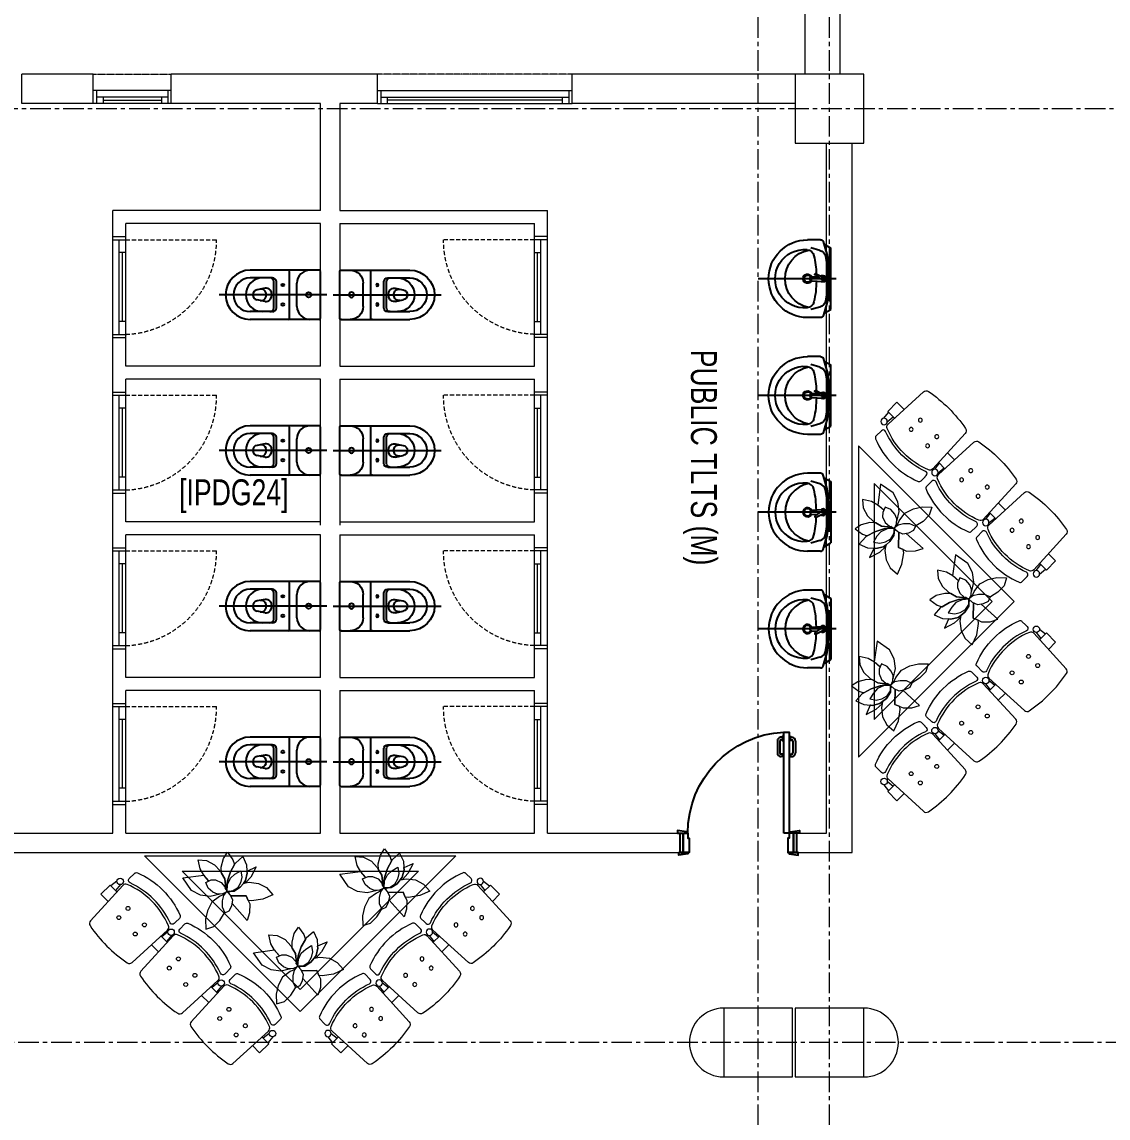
# Model space of a CAD drawing. Header units: millimetres. Extents: x 26027 to 581921, y 7230 to 233891.
# Drawn here: x 518324 to 526695, y 134563 to 143014 of the extents above; entities that cross this region are included whole.
import ezdxf

# ---------------------------------------------------------------- set-up
doc = ezdxf.new("R2010")
doc.units = ezdxf.units.MM
doc.header["$LTSCALE"] = 5
for name, pattern in [('CENTER', [50.8, 31.75, -6.35, 6.35, -6.35]), ('HIDDEN', [9.525, 6.35, -3.175]), ('HIDDEN2', [0.1875, 0.125, -0.0625])]:
    doc.linetypes.add(name, pattern=pattern)
for name, color, linetype, lineweight in [('72_EGR_BASE_TEXT', 7, 'Continuous', 5), ('Aluminum', 7, 'Continuous', 5), ('Medical Equipment and Furniture', 163, 'Continuous', 0), ('New Aluminium', 250, 'Continuous', 5), ('Proj', 7, 'HIDDEN2', 5), ('SANIT', 250, 'Continuous', 5), ('Structure', 20, 'Continuous', 5), ('VEGETACIÓN', 3, 'Continuous', 5), ('Walls', 32, 'Continuous', 5)]:
    doc.layers.add(name, color=color, linetype=linetype, lineweight=lineweight)
for name, color, linetype in [('axes', 9, 'Continuous'), ('GE-ARCHITECTURAL_ELEMENTS', 8, 'Continuous'), ('GE-FURNITURE', 8, 'Continuous')]:
    doc.layers.add(name, color=color, linetype=linetype)
doc.layers.add('Wooden Joinery', color=7, linetype='Continuous', lineweight=5, true_color=0xffdcd1)
doc.styles.add('X3G_ENTITY_2587EA', font='swisscl.ttf', dxfattribs={"height": 200})
doc.styles.add('X3G_ENTITY_258862', font='swisscl.ttf', dxfattribs={"height": 200})

# ---------------------------------------------------------------- blocks, each defined once
blk = doc.blocks.new('S3-PROTO')
for p, q in [((-0.865, 0.35), (-0.791, 0.35)), ((-0.865, 0.35), (-0.865, 0.25)), ((-0.849, 0.4088), (-0.8552, 0.35)), ((-0.811, 0.4088), (-0.8048, 0.35)), ((-0.309, 0.35), (-0.241, 0.35)), ((-0.294, 0.4088), (-0.3002, 0.35)), ((-0.256, 0.4088), (-0.2498, 0.35)), ((0.241, 0.3466), (0.309, 0.3466)), ((0.256, 0.4054), (0.2498, 0.3466)), ((0.294, 0.4054), (0.3002, 0.3466)), ((0.865, 0.35), (0.791, 0.35)), ((0.811, 0.4088), (0.8048, 0.35)), ((0.849, 0.4088), (0.8552, 0.35)), ((0.865, 0.35), (0.865, 0.25)), ((-0.865, 0.25), (-0.7864, 0.25)), ((-0.3136, 0.25), (-0.2364, 0.25)), ((0.2364, 0.2466), (0.3136, 0.2466)), ((0.865, 0.25), (0.7864, 0.25))]:
    blk.add_line(p, q)
for points in [[(-0.305, 0.5218), (-0.305, 0.4895, -0.522832), (-0.332, 0.4708, 0.18), (-0.768, 0.4708, -0.522832), (-0.795, 0.4895), (-0.795, 0.5466, -0.306573), (-0.7824, 0.5652, -0.192782), (-0.3176, 0.5652, -0.306573), (-0.305, 0.5466), (-0.305, 0.5037)], [(0.245, 0.5218), (0.245, 0.4895, -0.522832), (0.218, 0.4708, 0.18), (-0.218, 0.4708, -0.522832), (-0.245, 0.4895), (-0.245, 0.5466, -0.306573), (-0.2324, 0.5652, -0.192782), (0.2324, 0.5652, -0.306573), (0.245, 0.5466), (0.245, 0.5037)], [(0.795, 0.5218), (0.795, 0.4895, -0.522832), (0.768, 0.4708, 0.18), (0.332, 0.4708, -0.522832), (0.305, 0.4895), (0.305, 0.5466, -0.306573), (0.3176, 0.5652, -0.192782), (0.7824, 0.5652, -0.306573), (0.795, 0.5466), (0.795, 0.5037)]]:
    blk.add_lwpolyline(points, format="xyb")
for points in [[(-0.7772, 0.0475, 0.346546), (-0.7529, 0.0194, 0.095695), (-0.3471, 0.0194, 0.346546), (-0.3228, 0.0475), (-0.306, 0.4173, 0.318973), (-0.3248, 0.4465, 0.193005), (-0.7752, 0.4465, 0.318973), (-0.794, 0.4173)], [(-0.2272, 0.0475, 0.346546), (-0.2029, 0.0194, 0.095695), (0.2029, 0.0194, 0.346546), (0.2272, 0.0475), (0.244, 0.4173, 0.318973), (0.2252, 0.4465, 0.193005), (-0.2252, 0.4465, 0.318973), (-0.244, 0.4173)], [(0.3228, 0.0475, 0.346546), (0.3471, 0.0194, 0.095695), (0.7529, 0.0194, 0.346546), (0.7772, 0.0475), (0.794, 0.4173, 0.318973), (0.7752, 0.4465, 0.193005), (0.3248, 0.4465, 0.318973), (0.306, 0.4173)]]:
    blk.add_lwpolyline(points, format="xyb", close=True)
for centre, radius in [((-0.83, 0.425), 0.025), ((-0.275, 0.425), 0.025), ((0.275, 0.4216), 0.025), ((0.83, 0.425), 0.025), ((-0.6396, 0.32), 0.015), ((-0.4604, 0.32), 0.015), ((-0.0896, 0.32), 0.015), ((0.0896, 0.32), 0.015), ((0.4604, 0.32), 0.015), ((0.6396, 0.32), 0.015), ((-0.6396, 0.22), 0.015), ((-0.4604, 0.22), 0.015), ((-0.0896, 0.22), 0.015), ((0.0896, 0.22), 0.015), ((0.4604, 0.22), 0.015), ((0.6396, 0.22), 0.015)]:
    blk.add_circle(centre, radius)
blk = doc.blocks.new('Plt-Matero-03')
at = {"layer": 'VEGETACIÓN', "linetype": 'Continuous'}
for points in [[(0.022, 0.069), (0.207, 0.148), (0.207, 0.219), (0.207, 0.267), (0.158, 0.374), (0.085, 0.454), (-0.006, 0.168)], [(-0.055, 0.014), (-0.122, 0.014), (-0.244, 0.041), (-0.342, 0.121), (-0.415, 0.214), (-0.464, 0.334), (-0.354, 0.347), (-0.244, 0.307), (-0.147, 0.241), (-0.144, 0.238)], [(0.011, 0.021), (0.03, 0.005), (0.043, 0.011), (0.048, 0.013), (0.085, 0.028), (0.182, 0.014), (0.241, -0.017), (0.27, -0.01), (0.317, 0.001), (0.426, 0.068), (0.5, 0.161), (0.536, 0.281), (0.39, 0.281), (0.243, 0.241), (0.207, 0.219), (0.207, 0.148), (0.022, 0.069)], [(-0.099, -0.015), (-0.098, -0.012), (-0.232, -0.039), (-0.342, -0.106), (-0.427, -0.212), (-0.464, -0.412), (-0.196, -0.332), (-0.195, -0.33), (-0.193, -0.306), (-0.168, -0.233)], [(-0.165, -0.233), (-0.195, -0.33), (-0.205, -0.426), (-0.18, -0.546), (-0.083, -0.493), (-0.01, -0.399), (0.027, -0.293), (0.03, -0.258), (0.039, -0.173), (0.003, -0.053), (0, -0.055)]]:
    blk.add_lwpolyline(points, dxfattribs=at)
for points in [[(-0.144, 0.239), (-0.078, 0.239), (-0.022, 0.191), (0.022, 0.13), (0.022, 0.057), (0, -0.015), (-0.067, 0.021), (-0.111, 0.082), (-0.144, 0.154)], [(0.03, 0.005), (0.005, -0.005), (0, -0.032), (0.061, -0.132), (0.146, -0.225), (0.237, -0.292), (0.256, -0.305), (0.378, -0.345), (0.378, -0.225), (0.35, -0.145), (0.341, -0.119), (0.28, -0.039), (0.241, -0.017), (0.182, 0.014), (0.085, 0.028), (0.048, 0.013), (0.043, 0.011)], [(0.278, -0.185), (0.256, -0.1), (0.211, -0.04), (0.144, 0.009), (0.067, 0.021), (0, -0.003), (0.044, -0.088), (0.111, -0.149), (0.189, -0.173)], [(0, -0.003), (-0.067, -0.003), (-0.133, -0.027), (-0.178, -0.076), (-0.211, -0.149), (-0.211, -0.233), (-0.133, -0.233), (-0.078, -0.209), (-0.022, -0.149), (0, -0.076)], [(-0.006, -0.058), (0.003, -0.053), (0.039, -0.173), (0.03, -0.258), (0.061, -0.332), (0.134, -0.425), (0.219, -0.479), (0.243, -0.359), (0.237, -0.292), (0.146, -0.225), (0.061, -0.132), (0, -0.032)], [(0.241, -0.017), (0.28, -0.039), (0.341, -0.119), (0.35, -0.145), (0.353, -0.146), (0.487, -0.146), (0.365, -0.052), (0.27, -0.01)]]:
    blk.add_lwpolyline(points, close=True, dxfattribs=at)
blk = doc.blocks.new('WC manta')
at = {"layer": 'GE-FURNITURE'}
for p, q in [((-0.13, 0.18), (-0.13, -0.18)), ((-0.12, 0.19), (0.41, 0.19)), ((0.109, 0.18), (0.109, -0.18)), ((0.05, 0.09), (0.05, -0.09)), ((0.209, 0.1), (0.209, -0.1)), ((0.229, 0.1), (0.229, -0.1)), ((0.239, 0.13), (0.41, 0.13)), ((-0.18, 0), (0.65, 0)), ((0.2955, 0.051), (0.3581, 0.0393)), ((0.2955, -0.051), (0.3581, -0.0393)), ((0.239, -0.13), (0.41, -0.13)), ((-0.12, -0.19), (0.41, -0.19))]:
    blk.add_line(p, q, dxfattribs=at)
for centre, radius in [((0.159, 0.0752), 0.01), ((-0.04, 0), 0.02), ((0.159, -0.0753), 0.01)]:
    blk.add_circle(centre, radius, dxfattribs=at)
for centre, radius, start, end in [((-0.12, 0.18), 0.01, 90, 180), ((-0.05, 0.09), 0.1, 0, 90), ((0.119, 0.18), 0.01, 90, 180), ((0.41, 0), 0.19, 270, 90), ((0.239, 0.1), 0.03, 90, 180), ((0.259, 0.1), 0.03, 90, 180), ((0.3147, 0), 0.13, 270, 90), ((0.41, 0), 0.13, 270, 90), ((0.3029, 0), 0.0588, 141.52497, 218.47503), ((0.2882, 0.0117), 0.04, 79.42885, 141.52497), ((0.3454, 0), 0.0588, 166.41759, 193.58241), ((0.3271, 0.0044), 0.04, 79.42885, 166.41759), ((0.3507, 0), 0.04, 280.57115, 79.42885), ((0.2882, -0.0117), 0.04, 218.47503, 280.57115), ((0.3271, -0.0044), 0.04, 193.58241, 280.57115), ((-0.05, -0.09), 0.1, 270, 0), ((0.239, -0.1), 0.03, 180, 270), ((0.259, -0.1), 0.03, 180, 270), ((-0.12, -0.18), 0.01, 180, 270), ((0.119, -0.18), 0.01, 180, 270)]:
    blk.add_arc(centre, radius, start, end, dxfattribs=at)
blk = doc.blocks.new('A$C39C6726A')
at = {"layer": 'New Aluminium', "linetype": 'HIDDEN'}
blk.add_line((25, 100), (25, 800), dxfattribs=at)
at = {"layer": 'New Aluminium'}
for p, q in [((780, 100), (0, 100)), ((25, 0), (25, 100)), ((125, 100), (125, 50)), ((655, 100), (655, 50)), ((755, 0), (755, 100)), ((780, 0), (0, 0)), ((755, 50), (25, 50)), ((655, 75), (125, 75))]:
    blk.add_line(p, q, dxfattribs=at)
at = {"layer": 'New Aluminium', "linetype": 'HIDDEN'}
blk.add_arc((29.3, 73.9), 726.2, 2.0631, 90.34049, dxfattribs=at)
blk = doc.blocks.new('lav-manta 60')
at = {"layer": 'GE-ARCHITECTURAL_ELEMENTS'}
for p, q in [((-0.2658, -0.0529), (-0.2358, 0)), ((-0.2358, 0), (0.2358, 0)), ((0, 0.04), (0, -0.56)), ((0.2658, -0.0529), (0.2358, 0)), ((-0.3, -0.0789), (-0.3, -0.18)), ((-0.2185, -0.0841), (-0.2383, -0.1537)), ((-0.015, -0.1473), (-0.0199, -0.064)), ((0.0274, -0.121), (-0.0078, -0.0673)), ((0.0389, -0.1142), (0.0087, -0.0575)), ((0.0191, -0.077), (0.0199, -0.064)), ((0.2185, -0.0841), (0.2383, -0.1537)), ((0.3, -0.0789), (0.3, -0.18)), ((0.015, -0.1473), (0.0174, -0.1057))]:
    blk.add_line(p, q, dxfattribs=at)
for centre, radius, start, end in [((-0.28, -0.0789), 0.02, 109.82288, 180), ((0, -0.8557), 0.8457, 70.17712, 109.82288), ((-0.1608, -0.1006), 0.06, 101.80862, 164.07939), ((0, -0.8696), 0.8457, 78.19138, 101.80862), ((0, -0.0617), 0.025, 320.74745, 220.36799), ((0, -0.0617), 0.02, 353.26708, 186.68201), ((0, -0.0617), 0.00966, 25.41267, 215.95772), ((0.1608, -0.1006), 0.06, 15.92061, 78.19138), ((0.28, -0.0789), 0.02, 0, 70.17712), ((-0.1645, -0.189), 0.06, 102.08826, 174.81422), ((0, -0.9572), 0.8457, 91.15716, 102.08826), ((0, -0.18), 0.035, 115.31059, 64.68941), ((0, -0.18), 0.0275, 117.14957, 62.85043), ((0, -0.1473), 0.015, 180, 0), ((0, -0.9572), 0.8457, 88.54856, 88.84398), ((0.0332, -0.1176), 0.00666, 210.68519, 30.68519), ((0, -0.9572), 0.8457, 77.91174, 87.42745), ((0.1645, -0.189), 0.06, 5.18578, 77.91174), ((0, -0.18), 0.3, 180, 0), ((0, -0.2039), 0.2252, 174.81422, 5.18578), ((0, -0.1282), 0.2252, 190.60973, 349.39027)]:
    blk.add_arc(centre, radius, start, end, dxfattribs=at)
blk = doc.blocks.new('A$C72370EFE')
at = {"layer": 'GE-ARCHITECTURAL_ELEMENTS'}
for p, q in [((-0.05, -0.07), (-0.05, -0.16)), ((-0.03, -0.07), (-0.03, -0.16)), ((-0.01, -0.04), (-0.02, -0.04)), ((-0.01, -0.06), (-0.02, -0.06)), ((-0.01, -0.03), (-0.01, -0.07)), ((0, -0.03), (-0.01, -0.03)), ((0, -0.07), (-0.01, -0.07)), ((0.04, -0.03), (0.05, -0.03)), ((0.04, -0.07), (0.05, -0.07)), ((0.05, -0.03), (0.05, -0.07)), ((0.05, -0.04), (0.06, -0.04)), ((0.05, -0.06), (0.06, -0.06)), ((0.07, -0.07), (0.07, -0.16)), ((0.09, -0.07), (0.09, -0.16)), ((-0.01, -0.17), (-0.02, -0.17)), ((-0.01, -0.19), (-0.02, -0.19)), ((-0.01, -0.17), (-0.01, -0.19)), ((0.05, -0.17), (0.06, -0.17)), ((0.05, -0.17), (0.05, -0.19)), ((0.05, -0.19), (0.06, -0.19))]:
    blk.add_line(p, q, dxfattribs=at)
for centre, radius, start, end in [((-0.02, -0.07), 0.03, 90, 180), ((-0.02, -0.07), 0.01, 90, 180), ((0.06, -0.07), 0.03, 0, 90), ((0.06, -0.07), 0.01, 0, 90), ((-0.02, -0.16), 0.03, 180, 270), ((-0.02, -0.16), 0.01, 180, 270), ((0.06, -0.16), 0.01, 270, 0), ((0.06, -0.16), 0.03, 270, 0)]:
    blk.add_arc(centre, radius, start, end, dxfattribs=at)
blk = doc.blocks.new('DR1')
at = {"layer": 'GE-FURNITURE', "elevation": 0}
for points in [[(1743402.9, 41721.9), (1743392.9, 41721.9), (1743382.9, 41791.9), (1743402.9, 41791.9)], [(1743552.9, 41731.9), (1743562.9, 41731.9), (1743572.9, 41801.9), (1743552.9, 41801.9)], [(1743552.9, 41681.9), (1744331.9, 41681.9), (1744331.9, 41721.9), (1743552.9, 41721.9)], [(1743402.9, 40941.9), (1743392.9, 40941.9), (1743382.9, 40871.9), (1743402.9, 40871.9)], [(1743552.9, 40931.9), (1743562.9, 40931.9), (1743572.9, 40861.9), (1743552.9, 40861.9)]]:
    blk.add_lwpolyline(points, close=True, dxfattribs=at)
for points in [[(1743552.9, 41756.9), (1743402.9, 41756.9), (1743402.9, 41781.9), (1743552.9, 41781.9), (1743552.9, 41756.9)], [(1743552.9, 41756.9), (1743552.9, 41721.9), (1743512.9, 41721.9), (1743512.9, 41711.9), (1743402.9, 41711.9), (1743402.9, 41756.9), (1743552.9, 41756.9)], [(1743552.9, 40906.9), (1743552.9, 40941.9), (1743512.9, 40941.9), (1743512.9, 40951.9), (1743402.9, 40951.9), (1743402.9, 40906.9), (1743552.9, 40906.9)], [(1743552.9, 40906.9), (1743402.9, 40906.9), (1743402.9, 40881.9), (1743552.9, 40881.9), (1743552.9, 40906.9)]]:
    blk.add_lwpolyline(points, dxfattribs=at)
at = {"layer": 'GE-FURNITURE'}
blk.add_arc((1743552.9, 41721.9, 0), 780, 270, 357.0603, dxfattribs=at)
at = {"layer": 'GE-FURNITURE', "xscale": -999.9999999998856, "yscale": 999.9999999998856, "zscale": 999.9999999998854, "rotation": 270}
blk.add_blockref('A$C72370EFE', (1744331.9, 41681.9, 0), dxfattribs=at)

msp = doc.modelspace()

# ---------------------------------------------------------------- linework, layer by layer
at = {"layer": 'Aluminum'}
for p, q in [((519473.8, 142485.3, -2.4), (518873.8, 142485.3, -2.4)), ((518898.8, 142485.3, -2.4), (518898.8, 142385.3, -2.4)), ((519448.8, 142435.3, -2.4), (518898.8, 142435.3, -2.4)), ((518948.8, 142435.3, -2.4), (518948.8, 142385.3, -2.4)), ((518948.8, 142410.3, -2.4), (519398.8, 142410.3, -2.4)), ((519398.8, 142435.3, -2.4), (519398.8, 142385.3, -2.4)), ((519448.8, 142485.3, -2.4), (519448.8, 142385.3, -2.4)), ((521063.8, 142485.3), (522563.8, 142485.3)), ((521088.8, 142485.3), (521088.8, 142385.3)), ((521088.8, 142435.3), (522538.8, 142435.3)), ((521138.8, 142435.3), (521138.8, 142385.3)), ((522488.8, 142410.3), (521138.8, 142410.3)), ((522488.8, 142435.3), (522488.8, 142385.3)), ((522538.8, 142485.3), (522538.8, 142385.3)), ((519473.8, 142385.3, -2.4), (518873.8, 142385.3, -2.4)), ((521063.8, 142385.3), (522563.8, 142385.3))]:
    msp.add_line(p, q, dxfattribs=at)
at = {"layer": 'axes', "linetype": 'CENTER', "lineweight": 0}
for p, q in [((523998.8, 120285.6, 0), (523998.8, 205820.3, 0)), ((524548.8, 120285.6, 0), (524548.8, 205820.3, 0)), ((581030.5, 142345.3, 2.4), (449113.3, 142345.3, 2.4)), ((580937.8, 135145.3, 2.4), (448568.3, 135145.3, 2.4))]:
    msp.add_line(p, q, dxfattribs=at)
at = {"layer": 'Medical Equipment and Furniture', "elevation": 0}
for points in [[(524771.3, 139745.3), (524771.3, 137345.3), (525971.3, 138545.3)], [(524891.3, 139455.6), (524891.3, 137635), (525801.6, 138545.3)], [(519268.8, 136585.3), (521668.8, 136585.3), (520468.8, 135385.3)], [(519558.5, 136465.3), (521379.1, 136465.3), (520468.8, 135555)]]:
    msp.add_lwpolyline(points, close=True, dxfattribs=at)
at = {"layer": 'Proj'}
for p, q in [((518873.8, 142610.3), (519473.8, 142610.3)), ((522563.8, 142610.3), (521063.8, 142610.3))]:
    msp.add_line(p, q, dxfattribs=at)
at = {"layer": 'Structure', "elevation": 0}
for points in [[(524283.8, 142080.3), (524813.8, 142080.3), (524813.8, 142610.3), (524283.8, 142610.3)], [(523733.8, 134880.3), (524263.8, 134880.3), (524263.8, 135410.3), (523733.8, 135410.3)], [(524283.8, 134880.3), (524813.8, 134880.3), (524813.8, 135410.3), (524283.8, 135410.3)]]:
    msp.add_lwpolyline(points, close=True, dxfattribs=at)
at = {"layer": 'Walls'}
for p, q in [((524358.8, 143230.3, 0), (524358.8, 142610.3, 0)), ((524628.8, 143230.3, 0), (524628.8, 142610.3, 0)), ((518873.8, 142610.3), (518323.8, 142610.3)), ((518323.8, 142385.3), (518323.8, 142610.3)), ((518873.8, 142385.3), (518873.8, 142610.3)), ((521063.8, 142610.3), (519473.8, 142610.3)), ((519473.8, 142385.3), (519473.8, 142610.3)), ((521063.8, 142385.3), (521063.8, 142610.3)), ((522563.8, 142385.3), (522563.8, 142610.3)), ((524283.8, 142610.3), (522563.8, 142610.3)), ((518873.8, 142385.3), (518323.8, 142385.3)), ((520623.8, 142385.3), (519473.8, 142385.3)), ((520623.8, 141560.3, 0), (520623.8, 142385.3, 0)), ((521063.8, 142385.3), (520773.8, 142385.3)), ((524283.8, 142385.3), (522563.8, 142385.3)), ((519023.8, 141360.3, 0), (519023.8, 141560.3, 0)), ((520623.8, 141560.3, 0), (519023.8, 141560.3, 0)), ((520773.8, 141560.3, 0), (522373.8, 141560.3, 0)), ((522373.8, 141360.3, 0), (522373.8, 141560.3, 0)), ((519123.8, 141360.3, 0), (519123.8, 141460.3, 0)), ((520623.8, 141460.3, 0), (519123.8, 141460.3, 0)), ((520623.8, 140360.3, 0), (520623.8, 141460.3, 0)), ((520773.8, 141460.3, 0), (522273.8, 141460.3, 0)), ((522273.8, 141360.3, 0), (522273.8, 141460.3, 0)), ((519023.8, 141360.3, 0), (519123.8, 141360.3, 0)), ((522373.8, 141360.3, 0), (522273.8, 141360.3, 0)), ((519023.8, 140580.3, 0), (519123.8, 140580.3, 0)), ((519023.8, 140160.3, 0), (519023.8, 140580.3, 0)), ((519123.8, 140360.3, 0), (519123.8, 140580.3, 0)), ((522373.8, 140580.3, 0), (522273.8, 140580.3, 0)), ((522273.8, 140360.3, 0), (522273.8, 140580.3, 0)), ((522373.8, 140160.3, 0), (522373.8, 140580.3, 0)), ((520623.8, 140360.3, 0), (519123.8, 140360.3, 0)), ((520773.8, 140360.3, 0), (522273.8, 140360.3, 0)), ((519023.8, 140160.3, 0), (519023.8, 140260.3, 0)), ((519123.8, 140160.3, 0), (519123.8, 140260.3, 0)), ((520623.8, 140260.3, 0), (519123.8, 140260.3, 0)), ((520623.8, 139134.2, 0), (520623.8, 140260.3, 0)), ((520773.8, 140260.3, 0), (522273.8, 140260.3, 0)), ((522273.8, 140160.3, 0), (522273.8, 140260.3, 0)), ((522373.8, 140160.3, 0), (522373.8, 140260.3, 0)), ((519023.8, 140160.3, 0), (519123.8, 140160.3, 0)), ((522373.8, 140160.3, 0), (522273.8, 140160.3, 0)), ((519023.8, 139380.3, 0), (519123.8, 139380.3, 0)), ((519023.8, 138960.3, 0), (519023.8, 139380.3, 0)), ((519123.8, 139160.3, 0), (519123.8, 139380.3, 0)), ((522373.8, 139380.3, 0), (522273.8, 139380.3, 0)), ((522273.8, 139160.3, 0), (522273.8, 139380.3, 0)), ((522373.8, 138960.3, 0), (522373.8, 139380.3, 0)), ((520623.8, 139160.3, 0), (519123.8, 139160.3, 0)), ((520773.8, 139160.3, 0), (522273.8, 139160.3, 0)), ((520623.8, 139060.3, 0), (519123.8, 139060.3, 0)), ((519123.8, 138960.3, 0), (519123.8, 139060.3, 0)), ((520623.8, 137960.3, 0), (520623.8, 139060.3, 0)), ((520773.8, 139060.3, 0), (522273.8, 139060.3, 0)), ((522273.8, 138960.3, 0), (522273.8, 139060.3, 0)), ((519023.8, 138960.3, 0), (519123.8, 138960.3, 0)), ((522373.8, 138960.3, 0), (522273.8, 138960.3, 0)), ((519023.8, 138180.3, 0), (519123.8, 138180.3, 0)), ((519023.8, 137760.3, 0), (519023.8, 138180.3, 0)), ((519123.8, 137960.3, 0), (519123.8, 138180.3, 0)), ((522373.8, 138180.3, 0), (522273.8, 138180.3, 0)), ((522273.8, 137960.3, 0), (522273.8, 138180.3, 0)), ((522373.8, 137760.3, 0), (522373.8, 138180.3, 0)), ((520623.8, 137960.3, 0), (519123.8, 137960.3, 0)), ((520773.8, 137960.3, 0), (522273.8, 137960.3, 0)), ((520623.8, 137860.3, 0), (519123.8, 137860.3, 0)), ((519123.8, 137760.3, 0), (519123.8, 137860.3, 0)), ((520623.8, 136760.3, 0), (520623.8, 137860.3, 0)), ((520773.8, 137860.3, 0), (522273.8, 137860.3, 0)), ((522273.8, 137760.3, 0), (522273.8, 137860.3, 0)), ((519023.8, 137760.3, 0), (519123.8, 137760.3, 0)), ((522373.8, 137760.3, 0), (522273.8, 137760.3, 0)), ((519023.8, 136760.3, 0), (519023.8, 136980.3, 0)), ((519023.8, 136980.3, 0), (519123.8, 136980.3, 0)), ((519123.8, 136760.3, 0), (519123.8, 136980.3, 0)), ((522273.8, 136760.3, 0), (522273.8, 136980.3, 0)), ((522373.8, 136980.3, 0), (522273.8, 136980.3, 0)), ((522373.8, 136760.3, 0), (522373.8, 136980.3, 0)), ((523396.3, 136610.3, 0), (523396.3, 136760.3, 0)), ((524296.3, 136610.3, 0), (524296.3, 136760.3, 0))]:
    msp.add_line(p, q, dxfattribs=at)
at = {"layer": 'Walls', "elevation": 0}
for points in [[(520773.8, 142385.3), (520773.8, 141560.3)], [(524296.3, 136610.3), (524723.8, 136610.3), (524723.8, 142080.3)], [(524296.3, 136760.3), (524523.8, 136760.3), (524523.8, 142080.3)], [(520773.8, 141460.3), (520773.8, 140360.3)], [(520773.8, 140260.3), (520773.8, 139134.2)], [(520773.8, 139060.3), (520773.8, 137960.3)], [(520773.8, 137860.3), (520773.8, 136760.3)], [(518001.3, 136760.3), (519023.8, 136760.3)], [(519123.8, 136760.3), (520623.8, 136760.3)], [(520773.8, 136760.3), (522273.8, 136760.3)], [(522373.8, 136760.3), (523376.3, 136760.3)], [(518001.3, 136610.3), (523386.3, 136610.3)]]:
    msp.add_lwpolyline(points, dxfattribs=at)
at = {"layer": 'Walls'}
for centre, start, end in [((523733.8, 135145.3, 0), 90, 270), ((524813.8, 135145.3, 0), 270, 90)]:
    msp.add_arc(centre, 265, start, end, dxfattribs=at)

# ---------------------------------------------------------------- block references
at = {"layer": 'Medical Equipment and Furniture'}
for name, p, xscale, yscale, zscale, rotation in [('S3-PROTO', (525856.1, 139646.7, 0), -999.9999999999999, 1000, 1000, 134.9999999998599), ('Plt-Matero-03', (525626.6, 138562, 0), 579.6384670202347, 579.6384670202347, 579.6384670202347, 245.9025018336756), ('S3-PROTO', (525856.1, 137443.8, 0), 1000, 1000, 1000, 44.99999999986785), ('Plt-Matero-03', (521116.8, 136334, 0), -579.6384670202344, 579.6384670202345, 579.6384670202343, 204.0974981663244), ('Plt-Matero-03', (519906.8, 136306.6, 0), -579.6384670202344, 579.6384670202345, 579.6384670202343, 204.0974981663244), ('S3-PROTO', (519367.3, 135500.5, 0), 999.9999999999997, 999.9999999999997, 999.9999999999997, 315.0000000001401), ('S3-PROTO', (521570.2, 135500.5, 0), -1000, 1000, 1000, 45.00000000013206), ('Plt-Matero-03', (520452, 135729.9, 0), -579.6384670202344, 579.6384670202345, 579.6384670202343, 204.0974981663244)]:
    msp.add_blockref(name, p, dxfattribs=dict(at, xscale=xscale, yscale=yscale, zscale=zscale, rotation=rotation))
at = {"layer": 'Medical Equipment and Furniture', "color": 8, "xscale": 579.6384670202347, "yscale": 579.6384670202347, "zscale": 579.6384670202347, "rotation": 245.9025018336756}
for p in [(525050, 139107.2, 0), (525022.5, 137897.3, 0)]:
    msp.add_blockref('Plt-Matero-03', p, dxfattribs=at)
at = {"layer": 'New Aluminium', "linetype": 'HIDDEN', "rotation": 270.0037743369184}
for p in [(519023.8, 141360.3, 0), (519023.8, 140160.3, 0), (519023.8, 138960.3, 0), (519023.8, 137760.3, 0)]:
    msp.add_blockref('A$C39C6726A', p, dxfattribs=at)
at = {"layer": 'New Aluminium', "linetype": 'HIDDEN', "xscale": -1, "rotation": 89.99622566308163}
for p in [(522373.8, 141360.3, 0), (522373.8, 140160.3, 0), (522373.8, 138960.3, 0), (522373.8, 137760.3, 0)]:
    msp.add_blockref('A$C39C6726A', p, dxfattribs=at)
at = {"layer": 'SANIT'}
for name, p, xscale, yscale, zscale, rotation in [('lav-manta 60', (524558.8, 141034, 0), -1000.000000000223, 1000.000000000223, 1000.000000000223, 270), ('WC manta', (520493.8, 140910.3, 0), 999.9999999999995, 999.9999999999995, 999.9999999999995, 180), ('WC manta', (520903.8, 140910.3, 0), -999.9999999999995, 999.9999999999995, 999.9999999999995, 180), ('lav-manta 60', (524558.8, 140134, 0), -1000.000000000223, 1000.000000000223, 1000.000000000223, 270), ('WC manta', (520493.8, 139710.3, 0), 999.9999999999995, 999.9999999999995, 999.9999999999995, 180), ('WC manta', (520903.8, 139710.3, 0), -999.9999999999995, 999.9999999999995, 999.9999999999995, 180), ('lav-manta 60', (524558.8, 139234, 0), 1000.000000000223, 1000.000000000223, 1000.000000000223, 270), ('WC manta', (520493.8, 138510.3, 0), 999.9999999999995, 999.9999999999995, 999.9999999999995, 180), ('WC manta', (520903.8, 138510.3, 0), -999.9999999999995, 999.9999999999995, 999.9999999999995, 180), ('lav-manta 60', (524558.8, 138334, 0), 1000.000000000223, 1000.000000000223, 1000.000000000223, 270), ('WC manta', (520493.8, 137310.3, 0), 999.9999999999995, 999.9999999999995, 999.9999999999995, 180), ('WC manta', (520903.8, 137310.3, 0), -999.9999999999995, 999.9999999999995, 999.9999999999995, 180)]:
    msp.add_blockref(name, p, dxfattribs=dict(at, xscale=xscale, yscale=yscale, zscale=zscale, rotation=rotation))
at = {"layer": 'Wooden Joinery', "xscale": -1, "rotation": 270}
msp.add_blockref('DR1', (482514.3, -1606792.6, 0), dxfattribs=at)

# ---------------------------------------------------------------- texts
at = {"layer": '72_EGR_BASE_TEXT', "insert": (523680.1, 139655.3, 0), "char_height": 200, "attachment_point": 2, "rotation": 270, "style": 'X3G_ENTITY_258862'}
msp.add_mtext('PUBLIC TLTS (M)', dxfattribs=at)
at = {"layer": '72_EGR_BASE_TEXT', "insert": (519956.9, 139487.6), "char_height": 200, "attachment_point": 2, "style": 'X3G_ENTITY_2587EA'}
msp.add_mtext('[IPDG24]', dxfattribs=at)

doc.saveas('drawing.dxf')
